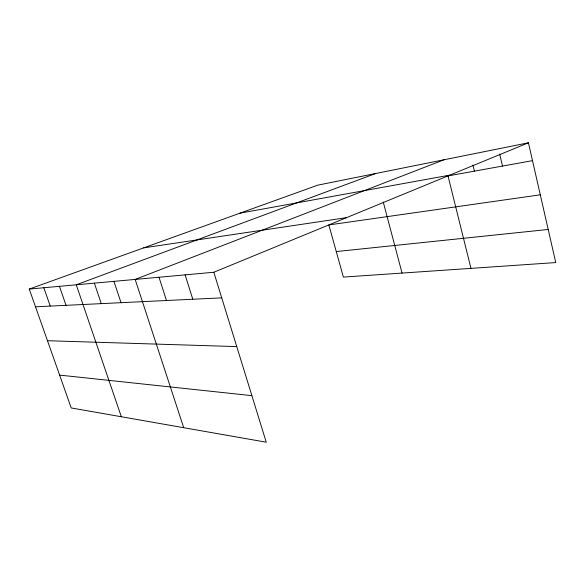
<?xml version="1.0" encoding="UTF-8"?>
<svg xmlns="http://www.w3.org/2000/svg" width="585" height="585" viewBox="0 0 585 585"><rect width="100%" height="100%" fill="white"/><g stroke="black" fill="none" stroke-linecap="round" stroke-linejoin="round"><path stroke-width="0.88" d="M213.825 272.252L266.248 442.202L71.209 407.942L29.25 289.078L213.825 272.252L528.438 142.798L555.75 262.57L343.373 277.093L328.85 224.94L540.299 194.812M444.008 159.771L135.164 279.425L183.712 427.701M375.709 173.504L76.255 284.793L121.329 416.747M29.25 289.078L317.765 185.152L528.438 142.798M239.952 213.181L449.916 175.112M446.231 176.239L532.504 160.648M143.632 247.872L346.517 217.657M336.265 251.565L548.196 229.459M35.502 306.796L221.722 297.853M47.48 340.719L236.757 346.598M59.619 375.102L251.894 395.657M43.824 287.747L50.237 306.094M59.451 286.321L66.025 305.333M94.36 283.14L101.271 303.637M113.936 281.356L121.029 302.694M159.003 277.253L166.484 300.507M185.109 274.87L192.794 299.242M383.255 202.03L402.056 273.085M448.015 175.917L470.962 268.369M472.914 165.007L474.406 171.149M499.67 154.001L502.508 166.067"/></g></svg>
